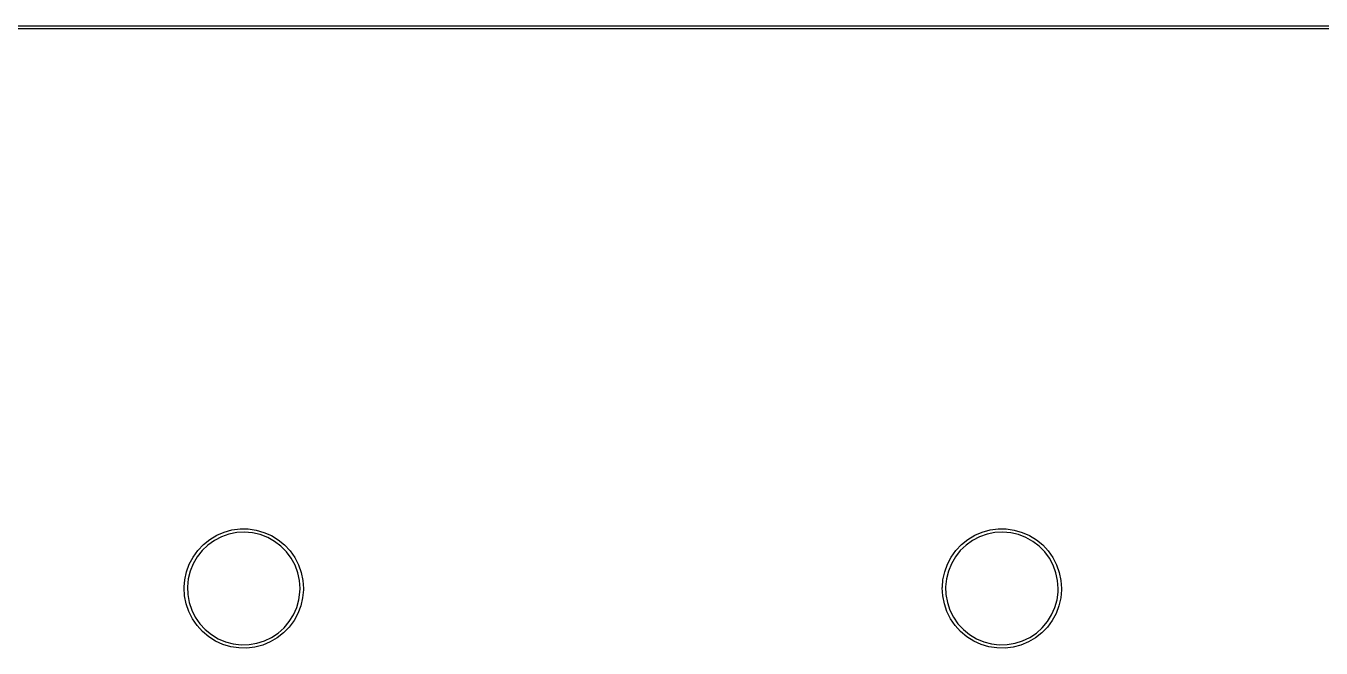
# Model space of a CAD drawing. Extents: x 0 to 145, y 0 to 145.
# Drawn here: x 51.35 to 96.11, y 123.57 to 145.05 of the extents above; entities that cross this region are included whole.
import ezdxf

# ---------------------------------------------------------------- set-up
doc = ezdxf.new("R2010")
doc.units = 0
doc.layers.add('BLACK', color=7, linetype='CONTINUOUS')

msp = doc.modelspace()

# ---------------------------------------------------------------- linework, layer by layer
at = {"layer": 'BLACK', "linetype": 'CONTINUOUS'}
for p, q in [((1, 145.05), (144, 145.05)), ((143.979, 144.95), (1.02071, 144.95)), ((57.9448, 127.465), (58.2025, 127.575)), ((58.2025, 127.575), (58.4728, 127.649)), ((58.4728, 127.649), (58.7507, 127.686)), ((58.9106, 127.575), (58.6362, 127.56)), ((58.7507, 127.686), (59.0309, 127.684)), ((59.1843, 127.551), (58.9106, 127.575)), ((59.0309, 127.684), (59.3083, 127.645)), ((59.3083, 127.645), (59.5778, 127.568)), ((59.5778, 127.568), (59.8344, 127.456)), ((84.1448, 127.465), (84.4025, 127.575)), ((84.4025, 127.575), (84.6728, 127.649)), ((84.6728, 127.649), (84.9507, 127.686)), ((85.1105, 127.575), (84.8362, 127.56)), ((84.9507, 127.686), (85.2309, 127.684)), ((85.3843, 127.551), (85.1105, 127.575)), ((85.2309, 127.684), (85.5083, 127.645)), ((85.5083, 127.645), (85.7778, 127.568)), ((85.7778, 127.568), (86.0344, 127.456)), ((57.2927, 126.943), (57.4856, 127.146)), ((57.6402, 127.129), (57.4414, 126.939)), ((57.4856, 127.146), (57.7043, 127.322)), ((57.8638, 127.288), (57.6402, 127.129)), ((57.7043, 127.322), (57.9448, 127.465)), ((58.1076, 127.415), (57.8638, 127.288)), ((58.3668, 127.506), (58.1076, 127.415)), ((58.6362, 127.56), (58.3668, 127.506)), ((59.4519, 127.489), (59.1843, 127.551)), ((59.7081, 127.39), (59.4519, 127.489)), ((59.9478, 127.256), (59.7081, 127.39)), ((59.8344, 127.456), (60.0733, 127.309)), ((60.1662, 127.089), (59.9478, 127.256)), ((60.0733, 127.309), (60.2902, 127.132)), ((60.2902, 127.132), (60.4809, 126.926)), ((83.4927, 126.943), (83.6856, 127.146)), ((83.8402, 127.129), (83.6414, 126.939)), ((83.6856, 127.146), (83.9043, 127.322)), ((84.0638, 127.288), (83.8402, 127.129)), ((83.9043, 127.322), (84.1448, 127.465)), ((84.3076, 127.415), (84.0638, 127.288)), ((84.5668, 127.506), (84.3076, 127.415)), ((84.8362, 127.56), (84.5668, 127.506)), ((85.6519, 127.489), (85.3843, 127.551)), ((85.9081, 127.39), (85.6519, 127.489)), ((86.1478, 127.256), (85.9081, 127.39)), ((86.0344, 127.456), (86.2733, 127.309)), ((86.3662, 127.089), (86.1478, 127.256)), ((86.2733, 127.309), (86.4902, 127.132)), ((86.4902, 127.132), (86.6809, 126.926)), ((56.9981, 126.468), (57.1292, 126.716)), ((57.1292, 126.716), (57.2927, 126.943)), ((57.2714, 126.723), (57.1334, 126.486)), ((57.4414, 126.939), (57.2714, 126.723)), ((60.359, 126.893), (60.1662, 127.089)), ((60.5222, 126.672), (60.359, 126.893)), ((60.4809, 126.926), (60.642, 126.697)), ((60.6526, 126.43), (60.5222, 126.672)), ((60.642, 126.697), (60.7706, 126.448)), ((83.1981, 126.468), (83.3292, 126.716)), ((83.3292, 126.716), (83.4927, 126.943)), ((83.4714, 126.723), (83.3334, 126.486)), ((83.6414, 126.939), (83.4714, 126.723)), ((86.559, 126.893), (86.3662, 127.089)), ((86.7222, 126.672), (86.559, 126.893)), ((86.6809, 126.926), (86.8421, 126.697)), ((86.8526, 126.43), (86.7222, 126.672)), ((86.8421, 126.697), (86.9706, 126.448)), ((56.9018, 126.205), (56.9981, 126.468)), ((57.0302, 126.231), (56.964, 125.964)), ((57.1334, 126.486), (57.0302, 126.231)), ((60.7477, 126.173), (60.6526, 126.43)), ((60.7706, 126.448), (60.8641, 126.184)), ((83.1018, 126.205), (83.1981, 126.468)), ((83.2302, 126.231), (83.164, 125.964)), ((83.3334, 126.486), (83.2302, 126.231)), ((86.9477, 126.173), (86.8526, 126.43)), ((86.9706, 126.448), (87.0641, 126.184)), ((56.8232, 125.691), (56.8421, 125.931)), ((56.8421, 125.931), (56.9018, 126.205)), ((56.964, 125.964), (56.936, 125.691)), ((60.8056, 125.904), (60.7477, 126.173)), ((60.825, 125.63), (60.8056, 125.904)), ((60.8641, 126.184), (60.9209, 125.91)), ((60.9209, 125.91), (60.94, 125.63)), ((83.0232, 125.691), (83.0421, 125.931)), ((83.0421, 125.931), (83.1018, 126.205)), ((83.164, 125.964), (83.136, 125.691)), ((87.0056, 125.904), (86.9477, 126.173)), ((87.025, 125.63), (87.0056, 125.904)), ((87.0641, 126.184), (87.1209, 125.91)), ((87.1209, 125.91), (87.14, 125.63)), ((56.8201, 125.652), (56.8232, 125.691)), ((56.8362, 125.372), (56.8201, 125.652)), ((56.8902, 125.097), (56.8362, 125.372)), ((56.936, 125.691), (56.9468, 125.417)), ((56.9468, 125.417), (56.9961, 125.146)), ((60.7845, 125.236), (60.8211, 125.508)), ((60.8211, 125.508), (60.825, 125.63)), ((60.9395, 125.587), (60.9146, 125.308)), ((60.94, 125.63), (60.9395, 125.587)), ((83.0201, 125.652), (83.0232, 125.691)), ((83.0362, 125.372), (83.0201, 125.652)), ((83.0902, 125.097), (83.0362, 125.372)), ((83.136, 125.691), (83.1468, 125.417)), ((83.1468, 125.417), (83.1961, 125.146)), ((86.9845, 125.236), (87.0211, 125.508)), ((87.0211, 125.508), (87.025, 125.63)), ((87.1395, 125.587), (87.1146, 125.308)), ((87.14, 125.63), (87.1395, 125.587)), ((56.981, 124.832), (56.8902, 125.097)), ((56.9961, 125.146), (57.0831, 124.886)), ((57.0831, 124.886), (57.2059, 124.64)), ((60.5989, 124.72), (60.71, 124.971)), ((60.71, 124.971), (60.7845, 125.236)), ((60.8521, 125.035), (60.753, 124.772)), ((60.9146, 125.308), (60.8521, 125.035)), ((83.181, 124.832), (83.0902, 125.097)), ((83.1961, 125.146), (83.2831, 124.886)), ((83.2831, 124.886), (83.4059, 124.64)), ((86.7989, 124.72), (86.91, 124.971)), ((86.91, 124.971), (86.9845, 125.236)), ((87.0521, 125.035), (86.953, 124.772)), ((87.1146, 125.308), (87.0521, 125.035)), ((57.1069, 124.581), (56.981, 124.832)), ((57.2656, 124.35), (57.1069, 124.581)), ((57.2059, 124.64), (57.3621, 124.414)), ((60.2767, 124.276), (60.4535, 124.487)), ((60.6193, 124.526), (60.4534, 124.3)), ((60.4535, 124.487), (60.5989, 124.72)), ((60.753, 124.772), (60.6193, 124.526)), ((83.3069, 124.581), (83.181, 124.832)), ((83.4656, 124.35), (83.3069, 124.581)), ((83.4059, 124.64), (83.5621, 124.414)), ((86.4767, 124.276), (86.6535, 124.487)), ((86.8193, 124.526), (86.6534, 124.3)), ((86.6535, 124.487), (86.7989, 124.72)), ((86.953, 124.772), (86.8193, 124.526)), ((57.4542, 124.143), (57.2656, 124.35)), ((57.3621, 124.414), (57.5486, 124.212)), ((57.6692, 123.963), (57.4542, 124.143)), ((57.5486, 124.212), (57.7616, 124.039)), ((57.7616, 124.039), (57.997, 123.897)), ((59.8436, 123.941), (60.0721, 124.093)), ((60.2584, 124.099), (60.0379, 123.926)), ((60.0721, 124.093), (60.2767, 124.276)), ((60.4534, 124.3), (60.2584, 124.099)), ((83.6542, 124.143), (83.4656, 124.35)), ((83.5621, 124.414), (83.7486, 124.212)), ((83.8692, 123.963), (83.6542, 124.143)), ((83.7486, 124.212), (83.9616, 124.039)), ((83.9616, 124.039), (84.197, 123.897)), ((86.0436, 123.941), (86.2721, 124.093)), ((86.4584, 124.099), (86.2379, 123.926)), ((86.2721, 124.093), (86.4767, 124.276)), ((86.6534, 124.3), (86.4584, 124.099)), ((57.9065, 123.815), (57.6692, 123.963)), ((58.1619, 123.699), (57.9065, 123.815)), ((57.997, 123.897), (58.25, 123.79)), ((58.4306, 123.62), (58.1619, 123.699)), ((58.25, 123.79), (58.5156, 123.719)), ((58.7076, 123.577), (58.4306, 123.62)), ((58.5156, 123.719), (58.7884, 123.687)), ((58.9878, 123.573), (58.7076, 123.577)), ((58.7884, 123.687), (59.063, 123.694)), ((59.266, 123.606), (58.9878, 123.573)), ((59.063, 123.694), (59.334, 123.739)), ((59.5371, 123.678), (59.266, 123.606)), ((59.334, 123.739), (59.596, 123.822)), ((59.7959, 123.785), (59.5371, 123.678)), ((59.596, 123.822), (59.8436, 123.941)), ((60.0379, 123.926), (59.7959, 123.785)), ((84.1065, 123.815), (83.8692, 123.963)), ((84.3619, 123.699), (84.1065, 123.815)), ((84.197, 123.897), (84.45, 123.79)), ((84.6306, 123.62), (84.3619, 123.699)), ((84.45, 123.79), (84.7156, 123.719)), ((84.9076, 123.577), (84.6306, 123.62)), ((84.7156, 123.719), (84.9884, 123.687)), ((85.1878, 123.573), (84.9076, 123.577)), ((84.9884, 123.687), (85.263, 123.694)), ((85.466, 123.606), (85.1878, 123.573)), ((85.263, 123.694), (85.534, 123.739)), ((85.7371, 123.678), (85.466, 123.606)), ((85.534, 123.739), (85.796, 123.822)), ((85.9959, 123.785), (85.7371, 123.678)), ((85.796, 123.822), (86.0436, 123.941)), ((86.2379, 123.926), (85.9959, 123.785))]:
    msp.add_line(p, q, dxfattribs=at)

doc.saveas('drawing.dxf')
